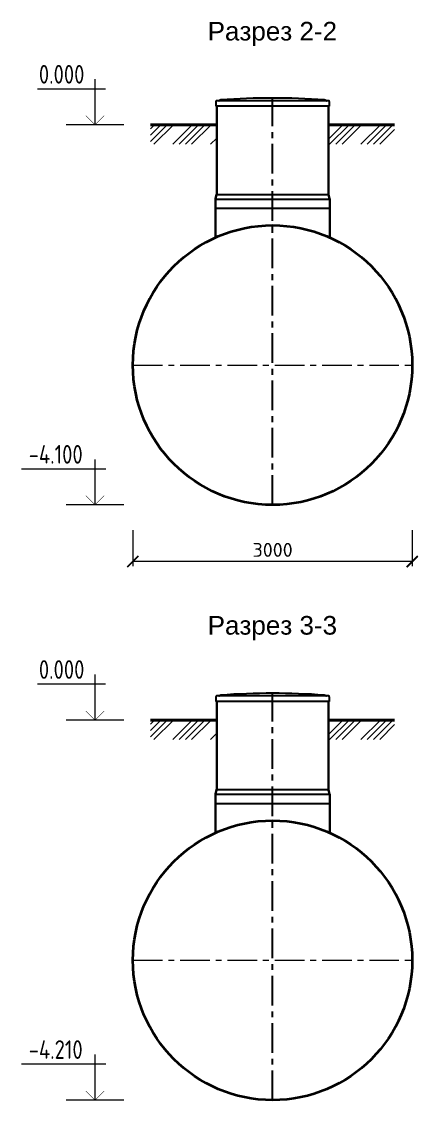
# Model space of a CAD drawing. Header units: millimetres. Extents: x 24859265 to 26550985, y 32092698 to 33532929.
# Drawn here: x 26251766 to 26256028, y 33028064 to 33039642 of the extents above; entities that cross this region are included whole.
import ezdxf

# ---------------------------------------------------------------- set-up
doc = ezdxf.new("R2010")
doc.units = ezdxf.units.MM
doc.linetypes.add('осевая', pattern=[50.8, 31.75, -6.35, 6.35, -6.35])
doc.layers.add('Системный слой', color=7, linetype='Continuous')
doc.layers.add('эколайн', color=7, linetype='Continuous', lineweight=30)
doc.styles.add('ARTEM Arial', font='simplex.shx')
doc.styles.add('ARTEM GOST', font='GOST_0.TTF')
doc.styles.get("Standard").update_dxf_attribs({"font": 'arial.ttf'})
doc.dimstyles.new('ARTEM', dxfattribs={"dimtxt": 70, "dimasz": 50, "dimexe": 35, "dimexo": 15, "dimgap": 10, "dimtad": 1, "dimdec": 0, "dimtxsty": 'ARTEM Arial', "dimcen": 2.5, "dimclrd": 7, "dimclre": 7, "dimclrt": 7, "dimadec": 0, "dimazin": 0, "dimtfac": 1, "dimtdec": 0, "dimtmove": 0, "dimatfit": 3, "dimfxl": 1, "dimlwd": 15, "dimlwe": 15, "dimarcsym": 0})

# ---------------------------------------------------------------- blocks, each defined once
blk = doc.blocks.new('_ArchTick')
at = {"color": 0, "linetype": 'ByBlock', "const_width": 0.15}
blk.add_lwpolyline([(-0.5, -0.5), (0.5, 0.5)], dxfattribs=at)
blk = doc.blocks.new('*D485')
at = {"color": 7, "lineweight": 15, "transparency": 16777216}
for p, q in [((26252962, 33034185), (26252962, 33033797)), ((26255962, 33034185), (26255962, 33033797)), ((26255962, 33033847), (26252962, 33033847))]:
    blk.add_line(p, q, dxfattribs=at)
at = {"color": 7, "lineweight": 15, "transparency": 16777216, "xscale": 120, "yscale": 120, "zscale": 120, "rotation": 180}
blk.add_blockref('_ArchTick', (26252962, 33033847), dxfattribs=at)
at = {"color": 7, "lineweight": 15, "transparency": 16777216, "xscale": 120, "yscale": 120, "zscale": 120}
blk.add_blockref('_ArchTick', (26255962, 33033847), dxfattribs=at)
at = {"color": 7, "lineweight": 20, "transparency": 16777216, "insert": (26254462, 33033972), "char_height": 150, "attachment_point": 5, "style": 'ARTEM Arial'}
blk.add_mtext('3000', dxfattribs=at)

msp = doc.modelspace()

# ---------------------------------------------------------------- hatches: boundary and pattern name
at = {"lineweight": 20}
h = msp.add_hatch(dxfattribs=at)
h.set_pattern_fill('ANSI34', color=256, scale=15, style=0)
h.set_pattern_definition([(45, (26023324.42, 33501714.65), (-202.05576, 202.05576), []), (45, (26023391.77, 33501714.65), (-202.05576, 202.05576), []), (45, (26023459.13, 33501714.65), (-202.05576, 202.05576), []), (45, (26023526.48, 33501714.65), (-202.05576, 202.05576), [])])
h.paths.add_polyline_path([(26253861.2768, 33038533.6891), (26253150.1785, 33038533.6891), (26253150.1785, 33038325.0821), (26253861.2768, 33038324.6101)])
h.paths.add_polyline_path([(26255772.375, 33038533.6891), (26255061.2768, 33038533.6891), (26255061.2768, 33038325.0821), (26255772.375, 33038324.6101)])
h = msp.add_hatch(dxfattribs=at)
h.set_pattern_fill('ANSI34', color=256, scale=15, style=0)
h.set_pattern_definition([(45, (26023324.42, 33495326.7), (-202.05576, 202.05576), []), (45, (26023391.77, 33495326.7), (-202.05576, 202.05576), []), (45, (26023459.13, 33495326.7), (-202.05576, 202.05576), []), (45, (26023526.48, 33495326.7), (-202.05576, 202.05576), [])])
h.paths.add_polyline_path([(26253861.2768, 33032145.7434), (26253150.1785, 33032145.7434), (26253150.1785, 33031937.1364), (26253861.2768, 33031936.6643)])
h.paths.add_polyline_path([(26255772.375, 33032145.7434), (26255061.2768, 33032145.7434), (26255061.2768, 33031937.1364), (26255772.375, 33031936.6643)])

# ---------------------------------------------------------------- linework, layer by layer
at = {"lineweight": 30}
for p, q in [((26253861.2768, 33038733.6891), (26253861.2768, 33037794.3239)), ((26255061.2768, 33038733.6891), (26255061.2768, 33037794.3239)), ((26253847.2768, 33037731.0837), (26253847.2768, 33037323.8797)), ((26253848.6048, 33037743.5909), (26253859.9487, 33037780.7531)), ((26255073.9487, 33037743.5909), (26255062.6048, 33037780.7531)), ((26255075.2768, 33037731.0837), (26255075.2768, 33037323.8797)), ((26253861.2768, 33032345.7434), (26253861.2768, 33031406.3781)), ((26255061.2768, 33032345.7434), (26255061.2768, 33031406.3781)), ((26253847.2768, 33031343.138), (26253847.2768, 33030935.9339)), ((26253848.6048, 33031355.6452), (26253859.9487, 33031392.8074)), ((26255073.9487, 33031355.6452), (26255062.6048, 33031392.8074)), ((26255075.2768, 33031343.138), (26255075.2768, 33030935.9339))]:
    msp.add_line(p, q, dxfattribs=at)
at = {"color": 1, "linetype": 'осевая', "lineweight": 25, "ltscale": 10}
for p, q in [((26254461.6443, 33034455.1375), (26254461.6665, 33038820.7321)), ((26254461.6443, 33028067.1918), (26254461.6665, 33032432.7864))]:
    msp.add_line(p, q, dxfattribs=at)
at = {"lineweight": 40}
for p, q in [((26253150.1785, 33038533.6891), (26253861.2768, 33038533.6891)), ((26255772.375, 33038533.6891), (26255061.2768, 33038533.6891)), ((26253150.1785, 33032145.7434), (26253861.2768, 33032145.7434)), ((26255772.375, 33032145.7434), (26255061.2768, 33032145.7434))]:
    msp.add_line(p, q, dxfattribs=at)
at = {"lineweight": 25}
for p, q in [((26253847.6096, 33037736.8379), (26255074.944, 33037736.8379)), ((26253860.944, 33037787.5061), (26255061.6096, 33037787.5061)), ((26253847.2768, 33037638.0837), (26255075.2768, 33037638.0837)), ((26253847.6096, 33031348.8922), (26255074.944, 33031348.8922)), ((26253860.944, 33031399.5604), (26255061.6096, 33031399.5604)), ((26253847.2768, 33031250.138), (26255075.2768, 33031250.138))]:
    msp.add_line(p, q, dxfattribs=at)
at = {"color": 1, "linetype": 'осевая', "lineweight": 15, "ltscale": 10}
for p, q in [((26252961.6443, 33035955.1375), (26255961.6443, 33035955.1375)), ((26252961.6443, 33029567.1918), (26255961.6443, 33029567.1918))]:
    msp.add_line(p, q, dxfattribs=at)
at = {"lineweight": 35}
for centre in [(26254461.6443, 33035955.1375), (26254461.6443, 33029567.1918)]:
    msp.add_circle(centre, 1500, dxfattribs=at)
at = {"color": 7, "lineweight": 25}
for centre, radius, start, end in [((26253883.2744, 33038806.8889), 14.8378, 270.00090244, 300.58038667), ((26253912.4741, 33038769.1353), 33.0566, 102.60850985, 130.91712828), ((26254461.2768, 33030817.3137), 8003.4184, 86.01630263, 93.98369737), ((26255010.0794, 33038769.1353), 33.0566, 49.08287172, 77.39149015), ((26255039.2791, 33038806.8889), 14.8378, 239.41961333, 269.99909756), ((26253883.2744, 33032418.9432), 14.8378, 270.00090244, 300.58038667), ((26253912.4741, 33032381.1896), 33.0566, 102.60850985, 130.91712828), ((26254461.2768, 33024429.368), 8003.4184, 86.01630263, 93.98369737), ((26255010.0794, 33032381.1896), 33.0566, 49.08287172, 77.39149015), ((26255039.2791, 33032418.9432), 14.8378, 239.41961333, 269.99909756)]:
    msp.add_arc(centre, radius, start, end, dxfattribs=at)
at = {"lineweight": 30}
for centre, start, end in [((26253917.2768, 33037730.0201), 168.82142952, 180), ((26253791.2768, 33037794.3239), 348.82142952, 0), ((26255131.2768, 33037794.3239), 180, 191.17857048), ((26255005.2768, 33037730.0201), 0, 11.17857048), ((26253917.2768, 33031342.0744), 168.82142952, 180), ((26253791.2768, 33031406.3781), 348.82142952, 0), ((26255131.2768, 33031406.3781), 180, 191.17857048), ((26255005.2768, 33031342.0744), 0, 11.17857048)]:
    msp.add_arc(centre, 70, start, end, dxfattribs=at)
at = {"layer": 'Системный слой', "color": 7, "lineweight": 25}
for p, q in [((26253851.9292, 33038783.1484), (26253851.9292, 33038733.6891)), ((26255070.6243, 33038733.6891), (26253851.9292, 33038733.6891)), ((26255061.7216, 33038792.0511), (26253860.8319, 33038792.0511)), ((26255070.6243, 33038783.1484), (26255070.6243, 33038733.6891)), ((26253851.9292, 33032395.2027), (26253851.9292, 33032345.7434)), ((26255061.7216, 33032404.1054), (26253860.8319, 33032404.1054)), ((26255070.6243, 33032395.2027), (26255070.6243, 33032345.7434)), ((26255070.6243, 33032345.7434), (26253851.9292, 33032345.7434))]:
    msp.add_line(p, q, dxfattribs=at)
for centre, start, end in [((26253860.8319, 33038783.1484), 90, 180), ((26255061.7216, 33038783.1484), 0, 90), ((26253860.8319, 33032395.2027), 90, 180), ((26255061.7216, 33032395.2027), 0, 90)]:
    msp.add_arc(centre, 8.9027, start, end, dxfattribs=at)
at = {"layer": 'эколайн', "lineweight": 13, "ltscale": 200}
for p, q in [((26252554.6883, 33038917.495), (26252554.6883, 33039022.1717)), ((26252554.6883, 33038917.495), (26251937.8133, 33038917.495)), ((26252669.0347, 33038917.495), (26252554.6883, 33038917.495)), ((26252554.6883, 33038533.6891), (26252554.6883, 33038917.495)), ((26252863.1258, 33038533.6891), (26252246.2508, 33038533.6891)), ((26252555.0558, 33034838.9433), (26252555.0558, 33034943.62)), ((26252555.0558, 33034838.9433), (26251765.9014, 33034838.9433)), ((26252669.4022, 33034838.9433), (26252555.0558, 33034838.9433)), ((26252555.0558, 33034455.1375), (26252555.0558, 33034838.9433)), ((26252863.4933, 33034455.1375), (26252246.6183, 33034455.1375)), ((26252554.6883, 33032529.5493), (26252554.6883, 33032634.226)), ((26252554.6883, 33032529.5493), (26251937.8133, 33032529.5493)), ((26252669.0347, 33032529.5493), (26252554.6883, 33032529.5493)), ((26252554.6883, 33032145.7434), (26252554.6883, 33032529.5493)), ((26252863.1258, 33032145.7434), (26252246.2508, 33032145.7434)), ((26252555.0558, 33028450.9976), (26252555.0558, 33028555.6743)), ((26252555.0558, 33028450.9976), (26251765.9014, 33028450.9976)), ((26252669.4022, 33028450.9976), (26252555.0558, 33028450.9976)), ((26252555.0558, 33028067.1918), (26252555.0558, 33028450.9976)), ((26252863.4933, 33028067.1918), (26252246.6183, 33028067.1918))]:
    msp.add_line(p, q, dxfattribs=at)
at = {"layer": 'эколайн', "linetype": 'Continuous', "lineweight": 35, "ltscale": 200, "const_width": 5}
for points in [[(26252456.4561, 33038631.9213), (26252554.6883, 33038533.6891), (26252652.9205, 33038631.9213)], [(26252456.8236, 33034553.3697), (26252555.0558, 33034455.1375), (26252653.288, 33034553.3697)], [(26252456.4561, 33032243.9756), (26252554.6883, 33032145.7434), (26252652.9205, 33032243.9756)], [(26252456.8236, 33028165.424), (26252555.0558, 33028067.1918), (26252653.288, 33028165.424)]]:
    msp.add_lwpolyline(points, dxfattribs=at)

# ---------------------------------------------------------------- texts
at = {"color": 7, "lineweight": 25, "char_height": 200, "attachment_point": 3}
for s, insert in [('{\\fArial|b0|i0|c204|p34;Разрез 2\\fArial|b0|i0|c0|p34;-\\fArial|b0|i0|c204|p34;2}', (26255153.9984, 33039638.6668)), ('{\\fArial|b0|i0|c204|p34;Разрез 3\\fArial|b0|i0|c0|p34;-\\fArial|b0|i0|c204|p34;3}', (26255154.3659, 33033262.4625))]:
    msp.add_mtext(s, dxfattribs=dict(at, insert=insert))
at = {"lineweight": 20, "char_height": 200, "width": 2065.897914, "attachment_point": 1, "style": 'ARTEM GOST'}
for s, insert in [('\\pi772.16;0.000', (26251179.518, 33039175.972)), ('\\pi732.88;-4.100', (26251109.9423, 33035097.4204)), ('\\pi772.16;0.000', (26251179.518, 33032788.0263)), ('\\pi732.88;-4.210', (26251109.9423, 33028709.4747))]:
    msp.add_mtext(s, dxfattribs=dict(at, insert=insert))

# ---------------------------------------------------------------- dimensions: what is measured, and where the dimension line sits
at = {"lineweight": 20}
dim = msp.add_linear_dim(base=(26252961.6443, 33033847.2235), p1=(26255961.6443, 33034199.5433), p2=(26252961.6443, 33034199.5433), angle=180, dimstyle='ARTEM', override={"dimtxt": 150, "dimasz": 120, "dimexe": 50, "dimgap": 50, "dimblk1": 'ArchTick', "dimblk2": 'ArchTick', "dimsah": 1}, dxfattribs=at)
dim.commit()
dim.dimension.update_dxf_attribs({"geometry": '*D485', "text_midpoint": (26254461.6443, 33033972.2235)})

doc.saveas('drawing.dxf')
